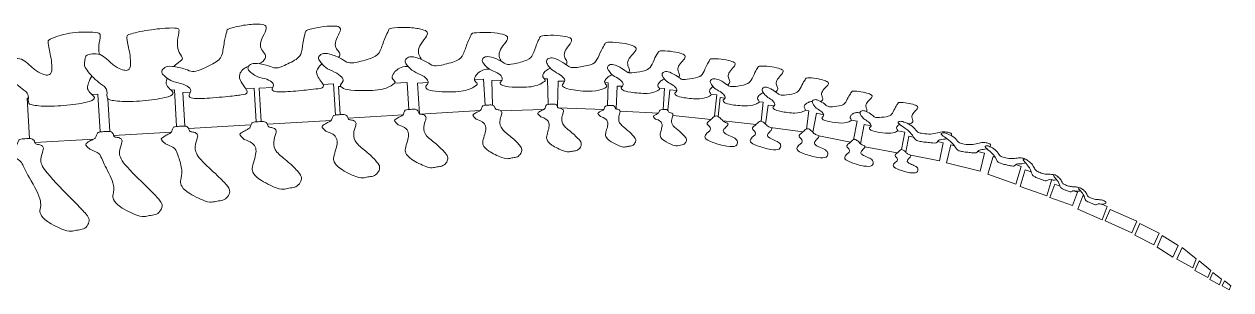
# Model space of a CAD drawing. Header units: millimetres. Extents: x 2173 to 13139, y -4919 to 6366.
# Drawn here: x 10561 to 13139, y -2368 to -1801 of the extents above; entities that cross this region are included whole.
import ezdxf

# ---------------------------------------------------------------- set-up
doc = ezdxf.new("R2010")
doc.units = ezdxf.units.MM

msp = doc.modelspace()

# ---------------------------------------------------------------- linework, layer by layer
at = {"lineweight": 13}
for points in [[(11199.5, -1929.3), (11222.2, -1927.9), (11226.2, -1994.6)], [(11236.3, -1993.7), (11232.7, -1933.9), (11237.6, -1933.6)], [(11352.6, -1926.7), (11379.2, -1925.1), (11382.7, -1982.8)], [(11405.5, -1991.9), (11401.6, -1926.7), (11424.4, -1925.3)], [(11523.4, -1919.4), (11542.9, -1918.3), (11546.2, -1973.8)], [(11562.1, -1973.6), (11560.6, -1920.8), (11581.9, -1920.1)], [(11672.6, -1917.4), (11679.1, -1917.2), (11680.7, -1972)], [(11700.5, -1976.4), (11702.2, -1922.2), (11715.9, -1922.6)], [(11801.5, -1925.4), (11808.9, -1925.6), (11807.3, -1974.7)], [(11825.8, -1981.6), (11828.4, -1932.6), (11839.2, -1933.2)], [(10572.5, -2044.7), (10567.4, -1958.9), (10570.2, -1958.8)], [(10705.7, -1950.7), (10718.9, -1949.9), (10723.7, -2030.6)], [(10874.8, -1941.4), (10882.1, -1940.9), (10886.8, -2019.1)], [(10904.5, -2018.2), (10900.2, -1946.4), (10916.6, -1945.5)], [(11034.8, -1938.4), (11052.4, -1937.3), (11056.7, -2009.1)], [(11067.7, -2008.4), (11063.4, -1937.4), (11092.3, -1935.7)], [(11918.3, -1937.3), (11929, -1937.8), (11926.7, -1982.8)], [(11936.2, -1984.3), (11940.8, -1940.9), (11955.7, -1942.5)], [(12028.8, -1950.1), (12041, -1951.4), (12036.2, -1997.3)], [(12044.1, -1998), (12048.3, -1957.4), (12058.5, -1958.5)], [(10744.2, -2029.7), (10740.1, -1960.2)], [(11535.9, -1984.7), (11406.5, -1992.4)], [(11671.1, -1982.6), (11579.3, -1985.4)], [(11800, -1982.4), (11702, -1979.2)], [(12131.7, -1966.1), (12140.1, -1967), (12135.8, -2007.9)], [(12145.1, -2014), (12150.7, -1973.5), (12163.4, -1975.2)], [(12230.1, -1984.4), (12237.9, -1985.4), (12232.6, -2024.4)], [(11217.3, -2006), (11080.8, -2014.1)], [(11370.7, -1993.9), (11253.2, -2000.9)], [(11916.2, -1990.6), (11834.7, -1986.3)], [(12028.9, -2003.8), (11947.2, -1995.2)], [(12125.1, -2014.5), (12054.5, -2007.2)], [(12246.4, -2031.4), (12254.1, -1990.9), (12269.4, -1993.9)], [(12328.5, -2005.2), (12340.6, -2007.5), (12333, -2047.2)], [(10875.8, -2030.8), (10752.3, -2038.2)], [(11045.8, -2015.5), (10912.7, -2023.5)], [(12225, -2030.6), (12155.6, -2021.2)], [(12348.3, -2056), (12356.2, -2014.8), (12370.8, -2017.5)], [(12427.3, -2028.4), (12442.7, -2031.3), (12435.5, -2068.5)], [(10709.9, -2045.8), (10584.1, -2053.3)], [(12326.9, -2052.3), (12259, -2039.3)], [(12426.2, -2075.6), (12357.6, -2062.4)], [(12445, -2074), (12451.6, -2039.8), (12461.4, -2041.7)], [(12512.3, -2051.4), (12524.4, -2053.7), (12517.1, -2092.3), (12455.3, -2080.5)], [(12598.5, -2072.3), (12613.2, -2076), (12603.9, -2114.1), (12531.9, -2096.4), (12541.2, -2058.3), (12548.7, -2060.1)], [(12679.7, -2100.5), (12691.6, -2104.8), (12680, -2142.3), (12619.9, -2120.9), (12631.5, -2083.4), (12635.8, -2084.9)], [(12757.1, -2131.8), (12746.1, -2167.4), (12689.1, -2147.1), (12700.1, -2111.5), (12712.8, -2116.1)], [(12803.2, -2156.5), (12811.4, -2159.4), (12800.7, -2187.9), (12752.7, -2170.8), (12763.5, -2142.3), (12774.1, -2146.1)], [(12863.6, -2184.8), (12874.9, -2189.7), (12864.2, -2218.2), (12812.1, -2195.2), (12822.8, -2166.8), (12826, -2168.2)]]:
    msp.add_lwpolyline(points, dxfattribs=at)
for points in [[(12881.5, -2196.1), (12938.5, -2221.1), (12927.6, -2245.9), (12870.6, -2220.8)], [(12944.9, -2226.3), (12986, -2246.9), (12975.1, -2271.6), (12933.9, -2251)], [(12992.5, -2252.1), (13026.6, -2273.1), (13015.7, -2297.8), (12981.6, -2276.8)], [(13035.2, -2277.7), (13065.5, -2301.9), (13058.2, -2320.9), (13024.3, -2302.4)], [(13071.4, -2306.2), (13096.4, -2326.2), (13090.4, -2341.8), (13062.4, -2326.6)], [(13100.9, -2330.5), (13119.4, -2345.3), (13114.9, -2356.9), (13094.2, -2345.6)], [(13125.7, -2348.3), (13139.4, -2359.2), (13136.1, -2367.8), (13120.7, -2359.5)]]:
    msp.add_lwpolyline(points, close=True, dxfattribs=at)
for points, knots in [([(10913.4, -1951.9), (10918.5, -1943.7), (10916.9, -1937.1), (10902.4, -1928.2), (10877.4, -1923.8), (10863.7, -1914), (10856, -1906.8), (10854.5, -1900.9), (10859.9, -1892.6), (10875.3, -1888.7), (10908.7, -1896.8), (10920.2, -1903.4), (10935, -1899.7), (10977.1, -1880), (10985.4, -1865.8), (10988.9, -1833.2), (10995, -1814.3), (10994.1, -1811), (11030.4, -1801.8), (11063, -1799.8), (11077.9, -1802), (11080.2, -1811.2), (11067.6, -1832.4), (11064.4, -1849.8), (11073.1, -1861), (11080.1, -1869.1), (11072.2, -1880.7), (11064.4, -1884.2), (11063.1, -1884.7)], [0, 0, 0, 0, 1, 2, 3, 4, 5, 6, 7, 8, 9, 10, 11, 12, 13, 14, 15, 16, 17, 18, 19, 20, 21, 22, 23, 24, 25, 25.20274, 25.20274, 25.20274, 25.20274]), ([(11090.7, -1938.5), (11095.2, -1931.2), (11093.7, -1925.4), (11080.9, -1917.5), (11058.8, -1913.7), (11046.7, -1905), (11039.9, -1898.6), (11038.6, -1893.4), (11043.4, -1886), (11057, -1882.6), (11086.6, -1889.7), (11096.7, -1895.6), (11109.8, -1892.3), (11147.1, -1874.9), (11154.3, -1862.3), (11157.5, -1833.5), (11162.8, -1816.8), (11162.1, -1813.8), (11194.2, -1805.7), (11223, -1804), (11236.2, -1805.9), (11238.2, -1814), (11227, -1832.8), (11224.3, -1848.2), (11232, -1858.1), (11237, -1864), (11234.4, -1869.9), (11233, -1871.7)], [0, 0, 0, 0, 1, 2, 3, 4, 5, 6, 7, 8, 9, 10, 11, 12, 13, 14, 15, 16, 17, 18, 19, 20, 21, 22, 23, 24, 24.468611, 24.468611, 24.468611, 24.468611]), ([(10569.9, -1961.9), (10571.4, -1948.3), (10560.3, -1941.7), (10544.3, -1928.5), (10532.5, -1916), (10521.9, -1902), (10521.4, -1895.1), (10523.2, -1884), (10524.6, -1877.4), (10533.1, -1874.2), (10552.2, -1873.1), (10565.8, -1880.6), (10583.4, -1898.8), (10601, -1907.9), (10611.1, -1910.2), (10620.3, -1907.3), (10621.5, -1885), (10612.5, -1844.1), (10612.1, -1837.5), (10613.8, -1831.7), (10664.9, -1816.2), (10714.5, -1817.7), (10724, -1820.5), (10724.3, -1826.1), (10719.5, -1849.9), (10720.7, -1861), (10721.9, -1865)], [0, 0, 0, 0, 1, 2, 3, 4, 5, 6, 7, 8, 9, 10, 11, 12, 13, 14, 15, 16, 17, 18, 19, 20, 21, 22, 23, 23.639214, 23.639214, 23.639214, 23.639214]), ([(10738.1, -1951.7), (10739.5, -1938.1), (10728.5, -1931.5), (10712.5, -1918.4), (10700.6, -1905.9), (10690, -1891.9), (10689.6, -1885), (10691.3, -1873.9), (10692.8, -1867.3), (10701.3, -1864.1), (10720.4, -1862.9), (10733.9, -1870.5), (10751.5, -1888.6), (10769.1, -1897.8), (10779.2, -1900), (10788.4, -1897.2), (10789.6, -1874.8), (10780.6, -1834), (10780.2, -1827.3), (10781.9, -1821.6), (10833.3, -1811.3), (10882.6, -1807.6), (10892.1, -1810.4), (10892.5, -1815.9), (10886.9, -1843), (10891, -1862), (10904.5, -1875.6), (10890.2, -1881.4), (10882.9, -1889.1), (10881.3, -1891)], [0, 0, 0, 0, 1, 2, 3, 4, 5, 6, 7, 8, 9, 10, 11, 12, 13, 14, 15, 16, 17, 18, 19, 20, 21, 22, 23, 24, 25, 26, 26.302794, 26.302794, 26.302794, 26.302794]), ([(11237.2, -1929.8), (11243.6, -1922.8), (11243.2, -1916.2), (11230.8, -1904.9), (11207.6, -1896.2), (11196.2, -1884.2), (11190, -1875.9), (11189.7, -1869.9), (11196.4, -1862.9), (11211.9, -1861.9), (11242.7, -1875.8), (11252.6, -1884.3), (11267.5, -1883.4), (11311.7, -1872.1), (11322.2, -1859.9), (11331.6, -1829.1), (11340.9, -1812.1), (11340.7, -1808.7), (11377.3, -1806.5), (11409, -1810.5), (11423, -1815.3), (11423.6, -1824.6), (11407.5, -1842.7), (11401.3, -1858.9), (11406.7, -1869.3), (11409.4, -1874.3), (11409.9, -1876)], [0, 0, 0, 0, 1, 2, 3, 4, 5, 6, 7, 8, 9, 10, 11, 12, 13, 14, 15, 16, 17, 18, 19, 20, 21, 22, 23, 23.514392, 23.514392, 23.514392, 23.514392]), ([(11419.4, -1933.2), (11425.5, -1926.6), (11425.1, -1920.4), (11413.5, -1909.8), (11391.6, -1901.6), (11380.8, -1890.3), (11375.1, -1882.4), (11374.7, -1876.8), (11381.1, -1870.2), (11395.7, -1869.3), (11424.6, -1882.4), (11433.9, -1890.4), (11448, -1889.6), (11489.6, -1878.9), (11499.5, -1867.4), (11508.3, -1838.5), (11517, -1822.4), (11516.8, -1819.2), (11551.3, -1817.1), (11581.2, -1820.9), (11594.3, -1825.4), (11594.9, -1834.2), (11579.8, -1851.2), (11573.9, -1866.5), (11578.4, -1875.3), (11580.7, -1879.4), (11581.1, -1880.2)], [0, 0, 0, 0, 1, 2, 3, 4, 5, 6, 7, 8, 9, 10, 11, 12, 13, 14, 15, 16, 17, 18, 19, 20, 21, 22, 23, 23.266568, 23.266568, 23.266568, 23.266568]), ([(11578.4, -1924.8), (11583.7, -1919), (11583.4, -1913.6), (11573.2, -1904.3), (11554.1, -1897.2), (11544.7, -1887.4), (11539.7, -1880.5), (11539.4, -1875.5), (11544.9, -1869.8), (11557.7, -1869), (11583, -1880.4), (11591.1, -1887.4), (11603.4, -1886.7), (11639.7, -1877.3), (11648.3, -1867.4), (11656.1, -1842.1), (11663.7, -1828), (11663.5, -1825.2), (11693.6, -1823.4), (11719.7, -1826.7), (11731.2, -1830.6), (11731.7, -1838.3), (11718.5, -1853.2), (11713.4, -1866.5), (11718.6, -1876.7), (11721.8, -1882.2), (11719.8, -1886.1), (11719.3, -1886.8)], [0, 0, 0, 0, 1, 2, 3, 4, 5, 6, 7, 8, 9, 10, 11, 12, 13, 14, 15, 16, 17, 18, 19, 20, 21, 22, 23, 24, 24.216823, 24.216823, 24.216823, 24.216823]), ([(11711.1, -1929.1), (11716.7, -1923.9), (11716.9, -1918.5), (11707.7, -1908.5), (11689.5, -1899.8), (11681.1, -1889.4), (11676.8, -1882.1), (11676.9, -1877.3), (11682.9, -1872.1), (11695.5, -1872.4), (11719.4, -1885.9), (11726.7, -1893.4), (11738.9, -1893.8), (11775.4, -1887.7), (11784.8, -1878.6), (11794.6, -1854.4), (11803.3, -1841.3), (11803.3, -1838.5), (11833.1, -1839.3), (11858.5, -1844.8), (11869.5, -1849.7), (11869.3, -1857.2), (11855, -1870.7), (11848.8, -1883.4), (11853.1, -1893.9), (11855.8, -1899.7), (11853.3, -1903.4), (11852.7, -1904.2)], [0, 0, 0, 0, 1, 2, 3, 4, 5, 6, 7, 8, 9, 10, 11, 12, 13, 14, 15, 16, 17, 18, 19, 20, 21, 22, 23, 24, 24.252199, 24.252199, 24.252199, 24.252199]), ([(11836.8, -1935.6), (11841.7, -1931.1), (11841.9, -1926.5), (11833.9, -1917.8), (11818.1, -1910.2), (11810.9, -1901.2), (11807.1, -1894.9), (11807.2, -1890.7), (11812.4, -1886.2), (11823.3, -1886.5), (11844, -1898.1), (11850.4, -1904.7), (11860.9, -1905), (11892.6, -1899.8), (11900.7, -1891.9), (11909.1, -1870.9), (11916.7, -1859.5), (11916.8, -1857.1), (11942.6, -1857.8), (11964.5, -1862.6), (11974.1, -1866.8), (11973.9, -1873.4), (11961.5, -1885.1), (11956.2, -1896.1), (11959.9, -1905.1), (11962.2, -1910.1), (11960, -1913.4), (11959.4, -1914)], [0, 0, 0, 0, 1, 2, 3, 4, 5, 6, 7, 8, 9, 10, 11, 12, 13, 14, 15, 16, 17, 18, 19, 20, 21, 22, 23, 24, 24.255907, 24.255907, 24.255907, 24.255907]), ([(11951.7, -1947.8), (11956.3, -1943.6), (11956.5, -1939.2), (11949, -1931), (11934.1, -1923.9), (11927.3, -1915.4), (11923.7, -1909.5), (11923.9, -1905.6), (11928.7, -1901.3), (11939, -1901.6), (11958.5, -1912.6), (11964.5, -1918.7), (11974.4, -1919), (12004.2, -1914.1), (12011.8, -1906.7), (12019.8, -1886.9), (12026.9, -1876.2), (12026.9, -1873.9), (12051.2, -1874.6), (12071.9, -1879.1), (12080.9, -1883.1), (12080.7, -1889.2), (12069.1, -1900.2), (12064, -1910.6), (12067.5, -1919.1), (12070.1, -1924.7), (12065.9, -1929), (12063.5, -1930.2)], [0, 0, 0, 0, 1, 2, 3, 4, 5, 6, 7, 8, 9, 10, 11, 12, 13, 14, 15, 16, 17, 18, 19, 20, 21, 22, 23, 24, 24.677458, 24.677458, 24.677458, 24.677458]), ([(11040.4, -1891), (11036.7, -1892.2), (11029.2, -1895.7), (11022.4, -1903.9), (11018.3, -1918.4), (11045.3, -1948.8), (11025.2, -1951.7), (11003, -1954.4), (10939, -1960.3), (10919.7, -1959.3), (10912.8, -1955.6), (10913.4, -1951.9)], [26.313186, 26.313186, 26.313186, 26.313186, 27, 28, 29, 30, 31, 32, 33, 34, 35, 35, 35, 35]), ([(11197.5, -1885.3), (11196.3, -1886.2), (11192.3, -1889.7), (11187.1, -1896), (11183.5, -1908.8), (11207.3, -1935.7), (11189.6, -1938.4), (11169.9, -1940.7), (11113.3, -1946), (11096.2, -1945), (11090.2, -1941.8), (11090.7, -1938.5)], [26.661381, 26.661381, 26.661381, 26.661381, 27, 28, 29, 30, 31, 32, 33, 34, 35, 35, 35, 35]), ([(11381.9, -1891.2), (11379.5, -1891.1), (11369.7, -1890.9), (11359.9, -1896), (11351, -1903.4), (11344.4, -1916.6), (11357.7, -1923.7), (11347.4, -1931.2), (11323.8, -1943.1), (11260.3, -1942.6), (11241.9, -1938.1), (11235.9, -1933.3), (11237.2, -1929.8)], [25.679491, 25.679491, 25.679491, 25.679491, 26, 27, 28, 29, 30, 31, 32, 33, 34, 35, 35, 35, 35]), ([(11556, -1896.9), (11553.6, -1896.8), (11544.2, -1896.5), (11534.9, -1901.4), (11526.5, -1908.3), (11520.3, -1920.8), (11532.9, -1927.5), (11523.1, -1934.5), (11500.9, -1945.7), (11441.2, -1945.2), (11423.8, -1941), (11418.3, -1936.5), (11419.4, -1933.2)], [25.665189, 25.665189, 25.665189, 25.665189, 26, 27, 28, 29, 30, 31, 32, 33, 34, 35, 35, 35, 35]), ([(11685.3, -1894.3), (11683.2, -1895.1), (11678.2, -1897.9), (11672, -1903.1), (11666.6, -1914), (11677.5, -1919.8), (11669, -1925.9), (11649.6, -1935.7), (11597.4, -1935.3), (11582.3, -1931.6), (11577.4, -1927.7), (11578.4, -1924.8)], [26.460686, 26.460686, 26.460686, 26.460686, 27, 28, 29, 30, 31, 32, 33, 34, 35, 35, 35, 35]), ([(12054.8, -1963), (12059.4, -1958.8), (12059.5, -1954.4), (12052.1, -1946.3), (12037.3, -1939.3), (12030.5, -1930.8), (12027, -1924.9), (12027.1, -1920.9), (12031.9, -1916.7), (12042.1, -1917), (12061.5, -1927.9), (12067.5, -1934.1), (12077.4, -1934.3), (12107, -1929.4), (12114.6, -1922.1), (12122.6, -1902.4), (12129.6, -1891.7), (12129.7, -1889.5), (12153.9, -1890.2), (12174.5, -1894.6), (12183.4, -1898.6), (12183.2, -1904.7), (12171.6, -1915.6), (12166.6, -1926), (12170.1, -1934.5), (12172.6, -1939.9), (12168.8, -1944), (12166.7, -1945.1)], [0, 0, 0, 0, 1, 2, 3, 4, 5, 6, 7, 8, 9, 10, 11, 12, 13, 14, 15, 16, 17, 18, 19, 20, 21, 22, 23, 24, 24.615364, 24.615364, 24.615364, 24.615364]), ([(10705.9, -1911.3), (10705.1, -1912.5), (10700.7, -1920), (10697.4, -1929.5), (10694.8, -1937.8), (10703.4, -1949.4), (10714.1, -1957.2), (10706.9, -1965.6), (10661, -1973.8), (10604.1, -1977.2), (10570.6, -1972.1), (10570.5, -1969.4), (10569.9, -1961.9)], [26.814696, 26.814696, 26.814696, 26.814696, 27, 28, 29, 30, 31, 32, 33, 34, 35, 36, 36, 36, 36]), ([(10866.7, -1916), (10866.4, -1916.9), (10864.9, -1921.5), (10862.9, -1927.7), (10871.5, -1939.2), (10882.2, -1947.1), (10875, -1955.4), (10829.1, -1963.6), (10772.2, -1967), (10738.7, -1962), (10738.6, -1959.3), (10738.1, -1951.7)], [27.773221, 27.773221, 27.773221, 27.773221, 28, 29, 30, 31, 32, 33, 34, 35, 36, 36, 36, 36]), ([(11817.8, -1908.6), (11816.1, -1909.2), (11811.3, -1911.4), (11805, -1915.8), (11798.7, -1926.1), (11809, -1932.8), (11800.1, -1938), (11780.1, -1946), (11728.8, -1941.1), (11714.2, -1936.1), (11709.8, -1931.8), (11711.1, -1929.1)], [26.547247, 26.547247, 26.547247, 26.547247, 27, 28, 29, 30, 31, 32, 33, 34, 35, 35, 35, 35]), ([(11929.4, -1917.9), (11927.9, -1918.3), (11923.7, -1920.3), (11918.2, -1924.1), (11912.7, -1933), (11921.6, -1938.8), (11913.9, -1943.3), (11896.6, -1950.2), (11852.2, -1946), (11839.6, -1941.7), (11835.7, -1938), (11836.8, -1935.6)], [26.539357, 26.539357, 26.539357, 26.539357, 27, 28, 29, 30, 31, 32, 33, 34, 35, 35, 35, 35]), ([(12161.2, -1977.4), (12165.5, -1973.8), (12165.8, -1969.9), (12159.4, -1962.2), (12146.4, -1955.2), (12140.7, -1947.2), (12137.7, -1941.8), (12138, -1938.2), (12142.5, -1934.6), (12151.8, -1935.3), (12168.8, -1946), (12173.9, -1951.8), (12182.8, -1952.5), (12209.8, -1949.3), (12217, -1943), (12225, -1925.6), (12231.9, -1916.3), (12232, -1914.3), (12253.8, -1915.9), (12272.2, -1920.9), (12280.1, -1924.8), (12279.7, -1930.3), (12268.7, -1939.7), (12263.8, -1948.8), (12266.5, -1956.6), (12268.5, -1961.5), (12265.2, -1964.9), (12263.5, -1965.9)], [0, 0, 0, 0, 1, 2, 3, 4, 5, 6, 7, 8, 9, 10, 11, 12, 13, 14, 15, 16, 17, 18, 19, 20, 21, 22, 23, 24, 24.562496, 24.562496, 24.562496, 24.562496]), ([(12033.1, -1933.8), (12031.4, -1934.9), (12027.8, -1937.7), (12023.2, -1945.3), (12031.5, -1950.8), (12024.3, -1955.1), (12008, -1961.6), (11966.2, -1957.6), (11954.3, -1953.5), (11950.7, -1950), (11951.7, -1947.8)], [27.264986, 27.264986, 27.264986, 27.264986, 28, 29, 30, 31, 32, 33, 34, 35, 35, 35, 35]), ([(12140.5, -1946.7), (12139.5, -1947.1), (12135.9, -1948.8), (12131, -1952.2), (12125.9, -1960.5), (12134.3, -1966), (12127, -1970.3), (12110.8, -1976.7), (12069.2, -1972.7), (12057.4, -1968.7), (12053.8, -1965.2), (12054.8, -1963)], [26.645929, 26.645929, 26.645929, 26.645929, 27, 28, 29, 30, 31, 32, 33, 34, 35, 35, 35, 35]), ([(12265.9, -1999.8), (12269.8, -1996.5), (12270.1, -1993), (12264.3, -1986.1), (12252.5, -1979.7), (12247.3, -1972.6), (12244.7, -1967.6), (12244.9, -1964.4), (12249, -1961.2), (12257.4, -1961.8), (12272.7, -1971.5), (12277.4, -1976.7), (12285.4, -1977.3), (12309.8, -1974.5), (12316.3, -1968.8), (12323.5, -1953), (12329.7, -1944.6), (12329.9, -1942.8), (12349.5, -1944.3), (12366.2, -1948.7), (12373.3, -1952.3), (12372.9, -1957.3), (12363, -1965.8), (12358.5, -1974), (12361, -1981.1), (12362.5, -1984.8), (12361.2, -1986.9), (12361, -1987.2)], [0, 0, 0, 0, 1, 2, 3, 4, 5, 6, 7, 8, 9, 10, 11, 12, 13, 14, 15, 16, 17, 18, 19, 20, 21, 22, 23, 24, 24.132592, 24.132592, 24.132592, 24.132592]), ([(12245, -1965.7), (12241.4, -1965.5), (12236.2, -1967.4), (12230.5, -1971), (12225.5, -1978.3), (12232.8, -1983.5), (12226.1, -1987.1), (12211.2, -1992.2), (12173.8, -1986.8), (12163.3, -1982.6), (12160.2, -1979.3), (12161.2, -1977.4)], [26.053717, 26.053717, 26.053717, 26.053717, 27, 28, 29, 30, 31, 32, 33, 34, 35, 35, 35, 35]), ([(12367.3, -2022.1), (12371.1, -2019), (12371.4, -2015.5), (12365.8, -2008.8), (12354.4, -2002.7), (12349.4, -1995.8), (12346.8, -1991), (12347.1, -1987.9), (12351, -1984.8), (12359.1, -1985.4), (12374, -1994.7), (12378.5, -1999.8), (12386.2, -2000.4), (12409.8, -1997.6), (12416, -1992.1), (12423, -1976.9), (12429, -1968.8), (12429.1, -1967), (12448.2, -1968.5), (12464.2, -1972.8), (12471.1, -1976.2), (12470.7, -1981), (12461.2, -1989.2), (12456.9, -1997.2), (12459.3, -2004), (12461.3, -2009), (12455.5, -2013.4), (12450.9, -2013.3), (12450, -2013.2)], [0, 0, 0, 0, 1, 2, 3, 4, 5, 6, 7, 8, 9, 10, 11, 12, 13, 14, 15, 16, 17, 18, 19, 20, 21, 22, 23, 24, 25, 25.231722, 25.231722, 25.231722, 25.231722]), ([(12347.1, -1990), (12345.3, -1989.7), (12339.6, -1988.6), (12333.7, -1990.7), (12328.5, -1994), (12324, -2000.6), (12330.6, -2005.4), (12324.5, -2008.6), (12311, -2013.2), (12277.2, -2008.3), (12267.8, -2004.6), (12264.9, -2001.6), (12265.9, -1999.8)], [25.580974, 25.580974, 25.580974, 25.580974, 26, 27, 28, 29, 30, 31, 32, 33, 34, 35, 35, 35, 35]), ([(12461.4, -2041.7), (12454.5, -2030.3), (12442.1, -2021.8), (12428.7, -2012.5), (12427.2, -2009.5), (12433.1, -2007), (12442.9, -2010), (12460.1, -2017.5), (12468.5, -2031.1), (12476.8, -2033.6), (12494.2, -2035.8), (12509.6, -2034), (12522.5, -2029.5), (12535.9, -2031.4), (12541.4, -2033.1), (12543, -2036), (12542.8, -2037.7), (12542.4, -2038.4)], [0, 0, 0, 0, 1, 2, 3, 4, 5, 6, 7, 8, 9, 10, 11, 12, 13, 14, 14.582023, 14.582023, 14.582023, 14.582023]), ([(12431.6, -2014.3), (12430.3, -2015), (12427.4, -2017.1), (12423.5, -2022.9), (12429.8, -2027.5), (12424, -2030.6), (12411, -2035), (12378.3, -2030.3), (12369.1, -2026.7), (12366.4, -2023.8), (12367.3, -2022.1)], [27.280061, 27.280061, 27.280061, 27.280061, 28, 29, 30, 31, 32, 33, 34, 35, 35, 35, 35]), ([(12551, -2063.8), (12544.7, -2053.2), (12533.2, -2045.4), (12520.8, -2036.8), (12519.4, -2034), (12524.9, -2031.7), (12534, -2034.5), (12549.8, -2041.4), (12557.6, -2054), (12565.3, -2056.3), (12581.4, -2058.3), (12595.6, -2056.7), (12607.5, -2052.5), (12619.9, -2054.3), (12625.1, -2055.9), (12626.7, -2059), (12626.1, -2060.9), (12624.8, -2062.3)], [0, 0, 0, 0, 1, 2, 3, 4, 5, 6, 7, 8, 9, 10, 11, 12, 13, 14, 14.974189, 14.974189, 14.974189, 14.974189]), ([(12532.7, -2045), (12532.6, -2045), (12528.4, -2046.2), (12517, -2046.8), (12513.1, -2050.1), (12510.1, -2054.5), (12503.2, -2054.4), (12493.3, -2053.1), (12479.9, -2052), (12470.7, -2049.9), (12465.4, -2048.1), (12461.4, -2041.7)], [15.987067, 15.987067, 15.987067, 15.987067, 16, 17, 18, 19, 20, 21, 22, 23, 24, 24, 24, 24]), ([(12638.3, -2089.7), (12633.7, -2079.9), (12624.5, -2072.1), (12614.5, -2063.5), (12613.5, -2061), (12618.5, -2059.4), (12626.1, -2062.7), (12639.3, -2070.1), (12644.9, -2081.7), (12651.3, -2084.5), (12665.2, -2087.7), (12677.7, -2087.6), (12688.4, -2085), (12699, -2087.7), (12702.2, -2089), (12703.2, -2090), (12703.3, -2090.2)], [0, 0, 0, 0, 1, 2, 3, 4, 5, 6, 7, 8, 9, 10, 11, 12, 13, 13.215515, 13.215515, 13.215515, 13.215515]), ([(12618.1, -2066.5), (12617.7, -2066.6), (12613.5, -2068), (12602.5, -2068.5), (12598.9, -2071.6), (12596.1, -2075.7), (12589.7, -2075.6), (12580.5, -2074.4), (12568.2, -2073.3), (12559.6, -2071.4), (12554.8, -2069.8), (12551, -2063.8)], [15.888602, 15.888602, 15.888602, 15.888602, 16, 17, 18, 19, 20, 21, 22, 23, 24, 24, 24, 24]), ([(12713.3, -2117.7), (12710.6, -2108.4), (12703.6, -2100.1), (12695.9, -2091.1), (12695.5, -2088.7), (12700.1, -2088), (12706.4, -2092), (12717, -2100.5), (12720.3, -2111.6), (12725.6, -2115), (12737.4, -2119.8), (12748.5, -2121.5), (12756.3, -2120.9), (12760.6, -2122), (12761.7, -2122.4)], [0, 0, 0, 0, 1, 2, 3, 4, 5, 6, 7, 8, 9, 10, 11, 11.381352, 11.381352, 11.381352, 11.381352]), ([(12700.5, -2096.4), (12699.1, -2097.2), (12694.6, -2099.1), (12682.6, -2098.4), (12679.2, -2100.8), (12676.3, -2104.1), (12670.8, -2103.4), (12662.9, -2101.6), (12652.3, -2099.5), (12645.1, -2097), (12641, -2095.2), (12638.3, -2089.7)], [15.369751, 15.369751, 15.369751, 15.369751, 16, 17, 18, 19, 20, 21, 22, 23, 24, 24, 24, 24]), ([(12767.3, -2132.7), (12766, -2133.1), (12761.7, -2134.1), (12751.3, -2131.8), (12747.9, -2133.4), (12745, -2135.9), (12740.2, -2134.5), (12733.4, -2131.7), (12724.3, -2128.4), (12718.2, -2125.2), (12714.9, -2123), (12713.3, -2117.7)], [15.396654, 15.396654, 15.396654, 15.396654, 16, 17, 18, 19, 20, 21, 22, 23, 24, 24, 24, 24]), ([(12773.8, -2145.1), (12771.7, -2137.8), (12766.2, -2131.4), (12760.3, -2124.4), (12759.9, -2122.5), (12763.5, -2122), (12768.4, -2125.1), (12776.6, -2131.7), (12779.2, -2140.3), (12783.3, -2142.9), (12792.5, -2146.6), (12801.1, -2148), (12808.6, -2147.4), (12813.2, -2149.3), (12814.8, -2150.1)], [0, 0, 0, 0, 1, 2, 3, 4, 5, 6, 7, 8, 9, 10, 11, 11.944463, 11.944463, 11.944463, 11.944463]), ([(12817.4, -2155.9), (12817.3, -2155.9), (12816.3, -2156.5), (12812.6, -2158), (12803.2, -2156), (12800.7, -2157.2), (12798.3, -2159.2), (12794.6, -2158.1), (12789.4, -2156), (12782.3, -2153.4), (12777.6, -2150.9), (12775, -2149.1), (12773.8, -2145.1)], [14.97579, 14.97579, 14.97579, 14.97579, 15, 16, 17, 18, 19, 20, 21, 22, 23, 24, 24, 24, 24])]:
    msp.add_open_spline(points, degree=3, knots=knots, dxfattribs=at)
for points in [[(11360.2, -2015.2), (11351.7, -2007.5), (11351.6, -2004.9), (11362.5, -1998.6), (11368.6, -1996), (11371.8, -1993.4), (11373.6, -1985.5), (11376.6, -1983.1), (11389.9, -1982.3), (11398.8, -1981.7), (11403.9, -1986.4), (11404.3, -1993.3), (11413.4, -1992.8), (11419.9, -1997.2), (11420.3, -2002.7), (11413.1, -2019.9), (11417.6, -2038.9), (11442.7, -2056.5), (11463, -2077.2), (11467.4, -2085.5), (11465, -2094.9), (11456.4, -2104), (11445.6, -2104.6), (11435.7, -2107.2), (11424.3, -2107.9), (11384.3, -2088.4), (11375.3, -2074.6), (11374.9, -2067.8), (11380.3, -2049.3), (11383.3, -2036.9), (11380.7, -2026.2), (11373.4, -2019.8), (11360.2, -2015.2)], [(11527.1, -2003.4), (11519.3, -1996.4), (11519.2, -1993.9), (11529.1, -1988.2), (11534.8, -1985.8), (11537.7, -1983.4), (11539.3, -1976.2), (11542.2, -1973.9), (11554.3, -1973.2), (11562.5, -1972.7), (11567.1, -1977), (11567.5, -1983.3), (11575.8, -1982.8), (11581.8, -1986.9), (11582.1, -1991.9), (11575.6, -2007.8), (11579.7, -2025.1), (11602.8, -2041.3), (11621.3, -2060.3), (11625.4, -2067.9), (11623.2, -2076.5), (11615.3, -2084.8), (11605.4, -2085.4), (11596.4, -2087.8), (11585.8, -2088.4), (11549.2, -2070.5), (11540.9, -2057.9), (11540.5, -2051.6), (11545.5, -2034.7), (11548.3, -2023.3), (11545.9, -2013.5), (11539.1, -2007.6), (11527.1, -2003.4)], [(11664.9, -1998.2), (11658, -1992), (11657.9, -1989.8), (11666.8, -1984.7), (11671.8, -1982.5), (11674.4, -1980.4), (11675.8, -1974), (11678.3, -1972), (11689.1, -1971.3), (11696.4, -1970.9), (11700.6, -1974.7), (11700.9, -1980.3), (11708.3, -1979.9), (11713.7, -1983.5), (11713.9, -1988), (11708.1, -2002.1), (11711.8, -2017.5), (11732.3, -2031.9), (11748.8, -2048.8), (11752.4, -2055.6), (11750.4, -2063.3), (11743.5, -2070.7), (11734.6, -2071.2), (11726.6, -2073.3), (11717.2, -2073.9), (11684.6, -2057.9), (11677.2, -2046.7), (11676.9, -2041.1), (11681.4, -2026), (11683.8, -2015.9), (11681.6, -2007.2), (11675.7, -2002), (11664.9, -1998.2)], [(11792.5, -1997.6), (11786.5, -1992.2), (11786.3, -1990.3), (11794.1, -1985.8), (11798.4, -1983.9), (11800.7, -1982.1), (11802, -1976.5), (11804.1, -1974.8), (11813.5, -1974.2), (11819.9, -1973.8), (11823.5, -1977.1), (11823.8, -1982), (11830.2, -1981.7), (11834.9, -1984.8), (11835.1, -1988.7), (11830, -2001), (11833.2, -2014.4), (11851.1, -2026.9), (11865.5, -2041.7), (11868.6, -2047.6), (11866.9, -2054.2), (11860.8, -2060.7), (11853.1, -2061.1), (11846.1, -2063), (11838, -2063.4), (11809.6, -2049.6), (11803.2, -2039.8), (11802.9, -2035), (11806.8, -2021.8), (11808.9, -2013), (11807, -2005.4), (11801.8, -2000.9), (11792.5, -1997.6)], [(11910.3, -2003.1), (11905.1, -1998.4), (11905, -1996.7), (11911.7, -1992.8), (11915.5, -1991.2), (11917.5, -1989.6), (11918.6, -1984.7), (11920.5, -1983.2), (11928.7, -1982.7), (11934.3, -1982.3), (11937.5, -1985.2), (11937.7, -1989.5), (11943.4, -1989.2), (11947.4, -1991.9), (11947.6, -1995.3), (11943.2, -2006.1), (11946, -2017.8), (11961.6, -2028.8), (11974.2, -2041.7), (11976.9, -2046.8), (11975.4, -2052.7), (11970.1, -2058.3), (11963.4, -2058.7), (11957.3, -2060.3), (11950.1, -2060.7), (11925.3, -2048.6), (11919.7, -2040), (11919.4, -2035.8), (11922.8, -2024.3), (11924.7, -2016.6), (11923.1, -2010), (11918.5, -2006), (11910.3, -2003.1)], [(11031, -2046.6), (11021.2, -2037.7), (11021, -2034.6), (11033.6, -2027.4), (11040.6, -2024.3), (11044.3, -2021.3), (11046.4, -2012.2), (11050, -2009.4), (11065.2, -2008.5), (11075.6, -2007.9), (11081.5, -2013.2), (11081.9, -2021.2), (11092.4, -2020.6), (11100, -2025.7), (11100.4, -2032), (11092.1, -2052), (11097.3, -2073.9), (11126.4, -2094.3), (11149.8, -2118.3), (11154.9, -2127.9), (11152.1, -2138.7), (11142.2, -2149.2), (11129.7, -2149.9), (11118.3, -2152.9), (11105, -2153.7), (11058.8, -2131.1), (11048.4, -2115.2), (11047.9, -2107.4), (11054.2, -2085.9), (11057.7, -2071.6), (11054.7, -2059.3), (11046.2, -2051.9), (11031, -2046.6)], [(11205.8, -2029.2), (11196.7, -2020.9), (11196.5, -2018), (11208.2, -2011.3), (11214.9, -2008.4), (11218.3, -2005.6), (11220.3, -1997.1), (11223.6, -1994.4), (11237.9, -1993.6), (11247.6, -1993), (11253.1, -1998), (11253.5, -2005.5), (11263.4, -2004.9), (11270.5, -2009.7), (11270.8, -2015.6), (11263.1, -2034.3), (11267.9, -2054.8), (11295.2, -2073.9), (11317.1, -2096.4), (11321.8, -2105.3), (11319.2, -2115.5), (11310, -2125.3), (11298.3, -2126), (11287.6, -2128.8), (11275.2, -2129.6), (11231.9, -2108.4), (11222.1, -2093.5), (11221.7, -2086.1), (11227.6, -2066.1), (11230.9, -2052.7), (11228, -2041.1), (11220.1, -2034.2), (11205.8, -2029.2)], [(12026.3, -2028), (12028.8, -2021.7), (12022.8, -2017.3), (12020.2, -2014), (12020.8, -2009.7), (12029.5, -2003.9), (12036.1, -1995.8), (12043.7, -1996.7), (12050.9, -2003.4), (12057, -2010.3), (12067.7, -2011.7), (12061.7, -2019.7), (12053.7, -2026.5), (12055.9, -2033), (12065.9, -2037.8), (12081.6, -2044.2), (12085.9, -2050.6), (12084.5, -2061.7), (12065.2, -2063.4), (12028.9, -2052.6), (12012.5, -2043.9), (12016, -2036.2), (12026.3, -2028)], [(12122.7, -2037.1), (12124.9, -2031.3), (12119.3, -2027.2), (12117, -2024.1), (12117.5, -2020.1), (12125.6, -2014.7), (12131.8, -2007.1), (12138.8, -2008), (12145.6, -2014.2), (12151.3, -2020.6), (12161.3, -2021.9), (12155.6, -2029.5), (12148.2, -2035.8), (12150.3, -2041.9), (12159.6, -2046.3), (12174.2, -2052.3), (12178.3, -2058.3), (12176.9, -2068.6), (12158.9, -2070.2), (12125.1, -2060.1), (12109.8, -2052), (12113, -2044.8), (12122.7, -2037.1)], [(10701.5, -2067.6), (10691.7, -2058.8), (10691.5, -2055.7), (10704.1, -2048.5), (10711.2, -2045.4), (10714.9, -2042.4), (10716.9, -2033.3), (10720.5, -2030.5), (10735.8, -2029.6), (10746.1, -2028.9), (10752, -2034.3), (10752.5, -2042.3), (10762.9, -2041.7), (10770.5, -2046.8), (10770.9, -2053.1), (10762.6, -2073.1), (10767.8, -2095), (10828.6, -2152.8), (10852, -2176.8), (10857.1, -2186.4), (10854.3, -2197.3), (10844.4, -2207.8), (10831.9, -2208.5), (10820.5, -2211.5), (10807.2, -2212.3), (10761, -2189.7), (10750.6, -2173.8), (10750.1, -2165.9), (10756.4, -2144.5), (10728.2, -2092.7), (10725.2, -2080.4), (10716.7, -2073), (10701.5, -2067.6)], [(10863.1, -2056.3), (10853.3, -2047.5), (10853.1, -2044.4), (10865.6, -2037.1), (10872.7, -2034.1), (10876.4, -2031.1), (10878.5, -2022), (10882.1, -2019.2), (10897.3, -2018.2), (10907.7, -2017.6), (10913.6, -2023), (10914, -2031), (10924.5, -2030.4), (10932.1, -2035.5), (10932.5, -2041.8), (10924.2, -2061.8), (10929.4, -2083.7), (10973, -2122), (10996.4, -2146), (11001.5, -2155.6), (10998.8, -2166.4), (10988.9, -2176.9), (10976.4, -2177.6), (10964.9, -2180.6), (10951.7, -2181.4), (10905.4, -2158.8), (10895.1, -2142.9), (10894.6, -2135), (10900.9, -2113.6), (10889.8, -2081.4), (10886.7, -2069), (10878.3, -2061.7), (10863.1, -2056.3)], [(12222.4, -2053.8), (12224.7, -2047.8), (12219, -2043.6), (12216.6, -2040.5), (12217.1, -2036.5), (12225.4, -2031), (12231.7, -2023.2), (12238.8, -2024.1), (12245.7, -2030.5), (12251.5, -2037), (12261.7, -2038.3), (12255.9, -2045.9), (12248.3, -2052.4), (12250.5, -2058.6), (12259.9, -2063.1), (12274.8, -2069.1), (12278.9, -2075.3), (12277.6, -2085.8), (12259.3, -2087.3), (12224.9, -2077.1), (12209.3, -2068.8), (12212.6, -2061.5), (12222.4, -2053.8)], [(10533.4, -2083), (10523.5, -2074.1), (10523.4, -2071.1), (10535.9, -2063.8), (10543, -2060.8), (10546.7, -2057.8), (10548.8, -2048.7), (10552.3, -2045.8), (10567.6, -2044.9), (10577.9, -2044.3), (10583.8, -2049.7), (10584.3, -2057.7), (10594.8, -2057.1), (10602.4, -2062.2), (10602.8, -2068.5), (10594.5, -2088.5), (10599.7, -2110.3), (10672.8, -2184.2), (10696.2, -2208.2), (10701.2, -2217.8), (10698.5, -2228.6), (10688.6, -2239.1), (10676.1, -2239.8), (10664.7, -2242.8), (10651.4, -2243.6), (10605.2, -2221), (10594.8, -2205.1), (10594.3, -2197.2), (10600.6, -2175.8), (10560.1, -2108), (10557, -2095.7), (10548.5, -2088.3), (10533.4, -2083)], [(12323.8, -2074.2), (12325.9, -2068.8), (12320.6, -2064.9), (12318.4, -2062), (12318.9, -2058.3), (12326.5, -2053.2), (12332.3, -2046.1), (12338.9, -2046.9), (12345.3, -2052.8), (12350.6, -2058.8), (12360, -2060), (12354.7, -2067), (12347.7, -2073), (12349.7, -2078.7), (12358.4, -2082.8), (12372.1, -2088.4), (12375.9, -2094.1), (12374.7, -2103.8), (12357.8, -2105.2), (12326, -2095.8), (12311.7, -2088.2), (12314.7, -2081.4), (12323.8, -2074.2)], [(12426.2, -2092.3), (12428.1, -2087.6), (12423.5, -2084.2), (12421.6, -2081.7), (12422, -2078.5), (12428.7, -2074.1), (12433.7, -2067.9), (12439.4, -2068.6), (12444.9, -2073.7), (12449.5, -2078.9), (12457.7, -2079.9), (12453.1, -2086.1), (12447, -2091.2), (12448.7, -2096.2), (12456.3, -2099.8), (12468.2, -2104.6), (12471.5, -2109.6), (12470.4, -2118), (12455.8, -2119.2), (12428.2, -2111), (12415.7, -2104.4), (12418.3, -2098.6), (12426.2, -2092.3)], [(12768.6, -2125.4), (12769.4, -2125.9), (12769.9, -2126.3), (12770.3, -2126.8)], [(12827.5, -2172.6), (12825.4, -2165.4), (12819.9, -2158.9), (12814, -2151.9), (12813.6, -2150.1), (12817.2, -2149.6), (12822.1, -2152.6), (12830.3, -2159.3), (12832.9, -2167.9), (12837.1, -2170.5), (12846.2, -2174.2), (12854.8, -2175.5), (12862.5, -2175), (12869.5, -2178), (12872.3, -2179.7), (12872.8, -2181.8), (12871.8, -2183.3), (12866.3, -2185.6), (12857, -2183.5), (12854.4, -2184.8), (12852.1, -2186.7), (12848.4, -2185.7), (12843.1, -2183.5), (12836.1, -2180.9), (12831.3, -2178.4), (12828.7, -2176.7), (12827.5, -2172.6)]]:
    msp.add_open_spline(points, degree=3, dxfattribs=at)

doc.saveas('drawing.dxf')
